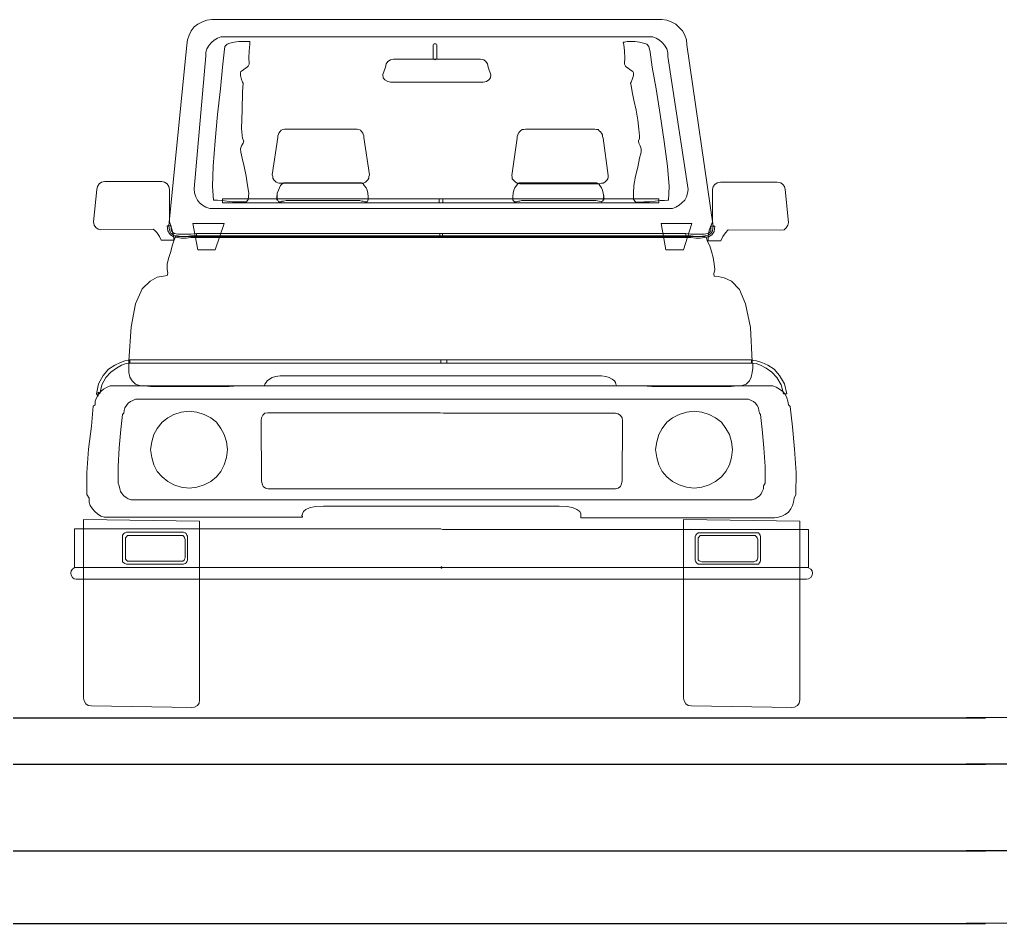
# Model space of a CAD drawing. Extents: x 941299 to 942979, y 2579300 to 2579597.
# Drawn here: x 942295.4 to 942312.34, y 2579496.9 to 2579512.5 of the extents above; entities that cross this region are included whole.
import ezdxf

# ---------------------------------------------------------------- set-up
doc = ezdxf.new("R2010")
doc.units = 0
doc.layers.get('0').update_dxf_attribs({"linetype": 'CONTINUOUS'})
doc.layers.add('车人', color=7, linetype='CONTINUOUS', lineweight=9)

# ---------------------------------------------------------------- blocks, each defined once
blk = doc.blocks.new('carbb')
at = {"layer": '车人', "color": 143}
for p, q in [((-0.7007, 2.0012), (-0.688, 2.0059)), ((-0.688, 2.0059), (-0.6735, 2.0077)), ((-0.6735, 2.0077), (-0.0306, 2.0077)), ((-0.0306, 2.0077), (-0.0194, 2.0077)), ((-0.0194, 2.0077), (-0.0194, 2.0077)), ((-0.0194, 2.0077), (0.6214, 2.0077)), ((0.6214, 2.0077), (0.6359, 2.0059)), ((0.6359, 2.0059), (0.6486, 2.0012)), ((-0.7329, 1.9755), (-0.725, 1.9867)), ((-0.725, 1.9867), (-0.7137, 1.9947)), ((-0.7137, 1.9947), (-0.7007, 2.0012)), ((0.6486, 2.0012), (0.6616, 1.9947)), ((0.6616, 1.9947), (0.6714, 1.9852)), ((0.6714, 1.9852), (0.6808, 1.9755)), ((-0.7459, 1.9353), (-0.7442, 1.9498)), ((-0.7442, 1.9498), (-0.7394, 1.9625)), ((-0.7394, 1.9625), (-0.7329, 1.9755)), ((-0.667, 1.9483), (-0.675, 1.9418)), ((-0.6576, 1.9545), (-0.667, 1.9483)), ((-0.6478, 1.9577), (-0.6576, 1.9545)), ((-0.6366, 1.9577), (-0.6478, 1.9577)), ((-0.0306, 1.9577), (-0.6366, 1.9577)), ((-0.0194, 1.9577), (-0.0306, 1.9577)), ((0.5845, 1.9577), (-0.0194, 1.9577)), ((0.5957, 1.9577), (0.5845, 1.9577)), ((0.6055, 1.9545), (0.5957, 1.9577)), ((0.6149, 1.9483), (0.6055, 1.9545)), ((0.6229, 1.9418), (0.6149, 1.9483)), ((0.6808, 1.9755), (0.6873, 1.9625)), ((0.6873, 1.9625), (0.6921, 1.9498)), ((0.6921, 1.9498), (0.6938, 1.9353)), ((-0.7974, 1.4148), (-0.7459, 1.9353)), ((-0.688, 1.924), (-0.6913, 1.9143)), ((-0.6815, 1.9338), (-0.688, 1.924)), ((-0.675, 1.9418), (-0.6815, 1.9338)), ((-0.6366, 1.9305), (-0.6381, 1.9143)), ((-0.6301, 1.9368), (-0.6366, 1.9305)), ((-0.6366, 1.9305), (-0.6366, 1.9305)), ((-0.6221, 1.94), (-0.6301, 1.9368)), ((-0.6094, 1.9433), (-0.6221, 1.94)), ((-0.5964, 1.945), (-0.6094, 1.9433)), ((-0.5851, 1.945), (-0.5964, 1.945)), ((-0.5739, 1.945), (-0.5851, 1.945)), ((-0.5659, 1.945), (-0.5739, 1.945)), ((-0.5642, 1.945), (-0.5659, 1.945)), ((-0.5659, 1.9175), (-0.5642, 1.9368)), ((-0.5642, 1.9368), (-0.5642, 1.945)), ((-0.0357, 1.9368), (-0.0371, 1.9353)), ((-0.0371, 1.9353), (-0.0371, 1.932)), ((-0.0371, 1.932), (-0.0371, 1.8983)), ((-0.0339, 1.9385), (-0.0357, 1.9368)), ((-0.0306, 1.9385), (-0.0339, 1.9385)), ((-0.0306, 1.9385), (-0.0306, 1.9385)), ((-0.0291, 1.9385), (-0.0306, 1.9385)), ((-0.0274, 1.9368), (-0.0291, 1.9385)), ((-0.0259, 1.9353), (-0.0274, 1.9368)), ((-0.0259, 1.932), (-0.0259, 1.9353)), ((-0.0259, 1.8983), (-0.0259, 1.932)), ((0.5106, 1.9433), (0.5138, 1.9433)), ((0.5121, 1.9353), (0.5106, 1.9433)), ((0.5138, 1.9175), (0.5121, 1.9353)), ((0.5138, 1.9433), (0.5218, 1.945)), ((0.5218, 1.945), (0.5316, 1.945)), ((0.5316, 1.945), (0.5443, 1.945)), ((0.5443, 1.945), (0.5573, 1.9433)), ((0.5573, 1.9433), (0.5685, 1.94)), ((0.5685, 1.94), (0.578, 1.9368)), ((0.578, 1.9368), (0.5845, 1.9305)), ((0.5845, 1.9305), (0.5845, 1.9305)), ((0.5845, 1.9305), (0.5877, 1.9143)), ((0.6294, 1.9338), (0.6229, 1.9418)), ((0.6359, 1.924), (0.6294, 1.9338)), ((0.6392, 1.9128), (0.6359, 1.924)), ((0.6938, 1.9353), (0.7692, 1.413)), ((-0.6913, 1.9031), (-0.725, 1.5206)), ((-0.6913, 1.9143), (-0.6913, 1.9031)), ((-0.6381, 1.9143), (-0.6431, 1.8711)), ((-0.5674, 1.8968), (-0.5659, 1.9175)), ((-0.5659, 1.8824), (-0.5674, 1.8968)), ((-0.1592, 1.8918), (-0.1672, 1.8871)), ((-0.1512, 1.8936), (-0.1592, 1.8918)), ((-0.0291, 1.8936), (-0.1512, 1.8936)), ((-0.0371, 1.8983), (-0.0371, 1.8951)), ((-0.0371, 1.8951), (-0.0357, 1.8936)), ((-0.0357, 1.8936), (-0.0339, 1.8936)), ((-0.0339, 1.8936), (-0.0306, 1.8918)), ((-0.0306, 1.8918), (-0.0291, 1.8936)), ((-0.0306, 1.8918), (-0.0306, 1.8918)), ((-0.0306, 1.8918), (-0.0306, 1.8918)), ((-0.0194, 1.8936), (-0.0291, 1.8936)), ((-0.0291, 1.8936), (-0.0274, 1.8936)), ((-0.0274, 1.8936), (-0.0259, 1.8951)), ((-0.0259, 1.8951), (-0.0259, 1.8983)), ((0.0991, 1.8936), (-0.0194, 1.8936)), ((0.1089, 1.8918), (0.0991, 1.8936)), ((0.1151, 1.8871), (0.1089, 1.8918)), ((0.5153, 1.8968), (0.5138, 1.9175)), ((0.5138, 1.8824), (0.5153, 1.8968)), ((0.5877, 1.9143), (0.5942, 1.8711)), ((0.6392, 1.9016), (0.6392, 1.9128)), ((0.6971, 1.5191), (0.6392, 1.9016)), ((-0.6431, 1.8711), (-0.6493, 1.8085)), ((-0.5851, 1.8614), (-0.5819, 1.8646)), ((-0.5819, 1.8646), (-0.5772, 1.8679)), ((-0.5772, 1.8679), (-0.5721, 1.8711)), ((-0.5721, 1.8711), (-0.5692, 1.8741)), ((-0.5692, 1.8741), (-0.5659, 1.8791)), ((-0.5659, 1.8791), (-0.5659, 1.8824)), ((-0.1737, 1.8711), (-0.1817, 1.8501)), ((-0.1722, 1.8806), (-0.1737, 1.8711)), ((-0.1672, 1.8871), (-0.1722, 1.8806)), ((0.1201, 1.8806), (0.1151, 1.8871)), ((0.1216, 1.8711), (0.1201, 1.8806)), ((0.1296, 1.8484), (0.1216, 1.8711)), ((0.5138, 1.8791), (0.5138, 1.8824)), ((0.5171, 1.8741), (0.5138, 1.8791)), ((0.5203, 1.8711), (0.5171, 1.8741)), ((0.5251, 1.8679), (0.5203, 1.8711)), ((0.5298, 1.8646), (0.5251, 1.8679)), ((0.5331, 1.8614), (0.5298, 1.8646)), ((0.5942, 1.8711), (0.6055, 1.8085)), ((-0.5916, 1.8549), (-0.5899, 1.8581)), ((-0.5916, 1.8469), (-0.5916, 1.8549)), ((-0.5884, 1.8357), (-0.5916, 1.8469)), ((-0.5899, 1.8581), (-0.5851, 1.8614)), ((-0.5851, 1.8277), (-0.5884, 1.8357)), ((-0.1817, 1.8501), (-0.1802, 1.8404)), ((-0.1802, 1.8404), (-0.1755, 1.8342)), ((0.1234, 1.8342), (0.1281, 1.8404)), ((0.1281, 1.8404), (0.1296, 1.8484)), ((0.5378, 1.8581), (0.5331, 1.8614)), ((0.5331, 1.8277), (0.5363, 1.8357)), ((0.5363, 1.8357), (0.5396, 1.8469)), ((0.5396, 1.8549), (0.5378, 1.8581)), ((0.5396, 1.8469), (0.5396, 1.8549)), ((-0.6493, 1.8085), (-0.6576, 1.7343)), ((-0.5837, 1.8244), (-0.5851, 1.8277)), ((-0.5851, 1.8002), (-0.5837, 1.8244)), ((-0.1755, 1.8342), (-0.1672, 1.8292)), ((-0.1672, 1.8292), (-0.1592, 1.8277)), ((-0.1592, 1.8277), (-0.0306, 1.8277)), ((-0.0306, 1.8277), (-0.0194, 1.8277)), ((-0.0194, 1.8277), (-0.0194, 1.8277)), ((-0.0194, 1.8277), (0.1071, 1.8277)), ((0.1071, 1.8277), (0.1169, 1.8292)), ((0.1169, 1.8292), (0.1234, 1.8342)), ((0.5316, 1.8244), (0.5331, 1.8277)), ((0.5331, 1.8179), (0.5316, 1.8244)), ((0.5363, 1.8002), (0.5331, 1.8179)), ((0.6055, 1.8085), (0.6167, 1.7343)), ((-0.5866, 1.7473), (-0.5851, 1.8002)), ((0.541, 1.7762), (0.5363, 1.8002)), ((0.5475, 1.7473), (0.541, 1.7762)), ((-0.6576, 1.7343), (-0.6638, 1.6589)), ((-0.5884, 1.6944), (-0.5866, 1.7473)), ((0.5523, 1.7183), (0.5475, 1.7473)), ((0.6167, 1.7343), (0.6279, 1.6571)), ((-0.5851, 1.6654), (-0.5884, 1.6944)), ((0.5555, 1.6926), (0.5523, 1.7183)), ((-0.4838, 1.6687), (-0.5, 1.5608)), ((-0.4823, 1.6781), (-0.4838, 1.6734)), ((-0.4838, 1.6734), (-0.4838, 1.6687)), ((-0.4808, 1.6814), (-0.4823, 1.6781)), ((-0.4775, 1.6861), (-0.4808, 1.6814)), ((-0.4743, 1.6893), (-0.4775, 1.6861)), ((-0.4696, 1.6911), (-0.4743, 1.6893)), ((-0.4645, 1.6926), (-0.4696, 1.6911)), ((-0.4598, 1.6926), (-0.4645, 1.6926)), ((-0.2606, 1.6926), (-0.4598, 1.6926)), ((-0.2556, 1.6926), (-0.2606, 1.6926)), ((-0.2508, 1.6911), (-0.2556, 1.6926)), ((-0.2461, 1.6893), (-0.2508, 1.6911)), ((-0.2429, 1.6861), (-0.2461, 1.6893)), ((-0.2396, 1.6814), (-0.2429, 1.6861)), ((-0.2381, 1.6781), (-0.2396, 1.6814)), ((-0.2364, 1.6734), (-0.2381, 1.6781)), ((-0.2364, 1.6687), (-0.2364, 1.6734)), ((-0.2204, 1.5608), (-0.2364, 1.6687)), ((0.1893, 1.5593), (0.2052, 1.6669)), ((0.2052, 1.6716), (0.2067, 1.6766)), ((0.2052, 1.6669), (0.2052, 1.6716)), ((0.2067, 1.6766), (0.2085, 1.6814)), ((0.2085, 1.6814), (0.2118, 1.6846)), ((0.2118, 1.6846), (0.215, 1.6879)), ((0.215, 1.6879), (0.2197, 1.6911)), ((0.2197, 1.6911), (0.2245, 1.6911)), ((0.2245, 1.6911), (0.2292, 1.6926)), ((0.2292, 1.6926), (0.4287, 1.6926)), ((0.4287, 1.6926), (0.4334, 1.6911)), ((0.4334, 1.6911), (0.4382, 1.6911)), ((0.4382, 1.6911), (0.4414, 1.6879)), ((0.4414, 1.6879), (0.4447, 1.6846)), ((0.4447, 1.6846), (0.4479, 1.6814)), ((0.4479, 1.6814), (0.4512, 1.6766)), ((0.4512, 1.6766), (0.4512, 1.6716)), ((0.4512, 1.6716), (0.4527, 1.6669)), ((0.4527, 1.6669), (0.4671, 1.5593)), ((0.5573, 1.6734), (0.5555, 1.6926)), ((0.5573, 1.6654), (0.5573, 1.6734)), ((-0.6638, 1.6589), (-0.6703, 1.5865)), ((-0.5916, 1.6364), (-0.5884, 1.6444)), ((-0.5884, 1.6444), (-0.5837, 1.6524)), ((-0.5819, 1.6589), (-0.5851, 1.6654)), ((-0.5837, 1.6524), (-0.5819, 1.6589)), ((0.554, 1.6589), (0.5573, 1.6654)), ((0.5555, 1.6524), (0.554, 1.6589)), ((0.5588, 1.6444), (0.5555, 1.6524)), ((0.562, 1.6364), (0.5588, 1.6444)), ((0.6279, 1.6571), (0.6374, 1.5865)), ((-0.5899, 1.6267), (-0.5916, 1.6364)), ((-0.5866, 1.6089), (-0.5899, 1.6267)), ((0.5573, 1.6089), (0.562, 1.6267)), ((0.562, 1.6267), (0.562, 1.6364)), ((-0.6703, 1.5865), (-0.672, 1.5271)), ((-0.5804, 1.585), (-0.5866, 1.6089)), ((-0.5754, 1.5575), (-0.5804, 1.585)), ((0.5458, 1.5575), (0.5523, 1.5832)), ((0.5523, 1.5832), (0.5573, 1.6089)), ((0.6374, 1.5865), (0.6424, 1.5271)), ((-0.5707, 1.5303), (-0.5754, 1.5575)), ((-0.5, 1.5608), (-0.4982, 1.556)), ((-0.4982, 1.556), (-0.4982, 1.5513)), ((-0.2219, 1.556), (-0.2204, 1.5608)), ((-0.2219, 1.5513), (-0.2219, 1.556)), ((0.1908, 1.5546), (0.1893, 1.5593)), ((0.1908, 1.5495), (0.1908, 1.5546)), ((0.4671, 1.5546), (0.4657, 1.5495)), ((0.4671, 1.5593), (0.4671, 1.5546)), ((0.541, 1.5303), (0.5458, 1.5575)), ((-1.0031, 1.5271), (-1.0046, 1.5191)), ((-0.9981, 1.5351), (-1.0031, 1.5271)), ((-0.9916, 1.5401), (-0.9981, 1.5351)), ((-0.9821, 1.5416), (-0.9916, 1.5401)), ((-0.8181, 1.5416), (-0.9821, 1.5416)), ((-0.8101, 1.5401), (-0.8181, 1.5416)), ((-0.8021, 1.5351), (-0.8101, 1.5401)), ((-0.7974, 1.5271), (-0.8021, 1.5351)), ((-0.7956, 1.5191), (-0.7974, 1.5271)), ((-0.672, 1.5271), (-0.6688, 1.4886)), ((-0.5674, 1.5079), (-0.5707, 1.5303)), ((-0.4982, 1.5513), (-0.4953, 1.5463)), ((-0.4953, 1.5463), (-0.492, 1.543)), ((-0.492, 1.543), (-0.4888, 1.5401)), ((-0.4888, 1.5401), (-0.4838, 1.5383)), ((-0.4838, 1.5383), (-0.4808, 1.5368)), ((-0.4808, 1.5368), (-0.4758, 1.5368)), ((-0.479, 1.5238), (-0.4758, 1.5303)), ((-0.4758, 1.5368), (-0.2443, 1.5368)), ((-0.4758, 1.5303), (-0.471, 1.5351)), ((-0.471, 1.5351), (-0.4663, 1.5383)), ((-0.4663, 1.5383), (-0.4613, 1.5383)), ((-0.4613, 1.5383), (-0.2476, 1.5383)), ((-0.2476, 1.5383), (-0.2429, 1.5383)), ((-0.2443, 1.5368), (-0.2443, 1.5368)), ((-0.2443, 1.5368), (-0.2396, 1.5368)), ((-0.2429, 1.5383), (-0.2381, 1.5351)), ((-0.2396, 1.5368), (-0.2349, 1.5383)), ((-0.2381, 1.5351), (-0.2349, 1.5303)), ((-0.2349, 1.5383), (-0.2316, 1.5401)), ((-0.2349, 1.5303), (-0.2298, 1.5238)), ((-0.2316, 1.5401), (-0.2284, 1.543)), ((-0.2284, 1.543), (-0.2251, 1.5463)), ((-0.2251, 1.5463), (-0.2219, 1.5513)), ((0.194, 1.5463), (0.1908, 1.5495)), ((0.1973, 1.543), (0.194, 1.5463)), ((0.2005, 1.5401), (0.1973, 1.543)), ((0.1987, 1.5238), (0.2035, 1.5303)), ((0.2052, 1.5368), (0.2005, 1.5401)), ((0.2035, 1.5303), (0.2067, 1.5351)), ((0.2085, 1.5368), (0.2052, 1.5368)), ((0.2067, 1.5351), (0.2118, 1.5383)), ((0.2132, 1.5351), (0.2085, 1.5368)), ((0.2118, 1.5383), (0.2165, 1.5383)), ((0.2132, 1.5351), (0.2132, 1.5351)), ((0.4432, 1.5351), (0.2132, 1.5351)), ((0.2165, 1.5383), (0.4302, 1.5383)), ((0.4302, 1.5383), (0.4349, 1.5383)), ((0.4349, 1.5383), (0.4399, 1.5351)), ((0.4399, 1.5351), (0.4432, 1.5303)), ((0.4479, 1.5368), (0.4432, 1.5351)), ((0.4432, 1.5303), (0.4479, 1.5238)), ((0.4527, 1.5368), (0.4479, 1.5368)), ((0.4574, 1.5401), (0.4527, 1.5368)), ((0.4606, 1.543), (0.4574, 1.5401)), ((0.4639, 1.5463), (0.4606, 1.543)), ((0.4657, 1.5495), (0.4639, 1.5463)), ((0.5396, 1.5079), (0.541, 1.5303)), ((0.6424, 1.5271), (0.6406, 1.4886)), ((0.7677, 1.5191), (0.7692, 1.5271)), ((0.7692, 1.5271), (0.7742, 1.5336)), ((0.7742, 1.5336), (0.7805, 1.5383)), ((0.7805, 1.5383), (0.7902, 1.5401)), ((0.7902, 1.5401), (0.954, 1.5401)), ((0.954, 1.5401), (0.9637, 1.5383)), ((0.9637, 1.5383), (0.9702, 1.5336)), ((0.9702, 1.5336), (0.9749, 1.5271)), ((0.9749, 1.5271), (0.9767, 1.5191)), ((-1.0046, 1.5191), (-1.0143, 1.426)), ((-0.7956, 1.426), (-0.7956, 1.5191)), ((-0.725, 1.5206), (-0.7235, 1.5093)), ((-0.7235, 1.5093), (-0.7202, 1.4981)), ((-0.7202, 1.4981), (-0.7152, 1.4886)), ((-0.5692, 1.4901), (-0.5674, 1.5079)), ((-0.487, 1.5014), (-0.487, 1.4886)), ((-0.4855, 1.4916), (-0.487, 1.5014)), ((-0.487, 1.4886), (-0.4855, 1.4981)), ((-0.4855, 1.5079), (-0.4823, 1.5173)), ((-0.4855, 1.4981), (-0.4855, 1.5079)), ((-0.4823, 1.5173), (-0.479, 1.5238)), ((-0.2298, 1.5238), (-0.2269, 1.5173)), ((-0.2269, 1.5173), (-0.2251, 1.5079)), ((-0.2251, 1.5079), (-0.2236, 1.4981)), ((-0.2236, 1.5014), (-0.2236, 1.4916)), ((-0.2236, 1.4886), (-0.2236, 1.5014)), ((-0.2236, 1.4981), (-0.2236, 1.4886)), ((0.1922, 1.4981), (0.194, 1.5079)), ((0.1922, 1.5014), (0.1922, 1.4886)), ((0.1922, 1.4916), (0.1922, 1.5014)), ((0.1922, 1.4886), (0.1922, 1.4981)), ((0.194, 1.5079), (0.1955, 1.5173)), ((0.1955, 1.5173), (0.1987, 1.5238)), ((0.4479, 1.5238), (0.4512, 1.5173)), ((0.4512, 1.5173), (0.4527, 1.5079)), ((0.4527, 1.5079), (0.4544, 1.4981)), ((0.4544, 1.5014), (0.4527, 1.4869)), ((0.4544, 1.4886), (0.4544, 1.5014)), ((0.4544, 1.4981), (0.4544, 1.4886)), ((0.5396, 1.4901), (0.5396, 1.5079)), ((0.6873, 1.4886), (0.6921, 1.4981)), ((0.6921, 1.4981), (0.6953, 1.5079)), ((0.6953, 1.5079), (0.6971, 1.5191)), ((0.7677, 1.426), (0.7677, 1.5191)), ((0.9767, 1.5191), (0.9862, 1.4242)), ((-0.7152, 1.4886), (-0.709, 1.4804)), ((-0.709, 1.4804), (-0.7007, 1.4742)), ((-0.7007, 1.4742), (-0.6913, 1.4677)), ((-0.6688, 1.4886), (-0.6655, 1.4886)), ((-0.6655, 1.4886), (-0.6576, 1.4886)), ((-0.6576, 1.4886), (-0.6446, 1.4869)), ((-0.6446, 1.4869), (-0.6301, 1.4854)), ((-0.0194, 1.4916), (-0.6431, 1.4916)), ((-0.6431, 1.4916), (-0.6431, 1.4804)), ((-0.6431, 1.4804), (-0.0194, 1.4804)), ((-0.6301, 1.4854), (-0.6141, 1.4836)), ((-0.6141, 1.4836), (-0.5979, 1.4836)), ((-0.5979, 1.4836), (-0.5851, 1.4836)), ((-0.5851, 1.4836), (-0.5739, 1.4836)), ((-0.5739, 1.4836), (-0.5692, 1.4901)), ((-0.4838, 1.4869), (-0.4855, 1.4916)), ((-0.4823, 1.4836), (-0.4838, 1.4869)), ((-0.479, 1.4836), (-0.4823, 1.4836)), ((-0.4743, 1.4836), (-0.479, 1.4836)), ((-0.471, 1.4854), (-0.4743, 1.4836)), ((-0.4663, 1.4854), (-0.471, 1.4854)), ((-0.4598, 1.4869), (-0.4663, 1.4854)), ((-0.4598, 1.4869), (-0.4598, 1.4869)), ((-0.2476, 1.4869), (-0.4598, 1.4869)), ((-0.2429, 1.4854), (-0.2476, 1.4869)), ((-0.2381, 1.4854), (-0.2429, 1.4854)), ((-0.2331, 1.4836), (-0.2381, 1.4854)), ((-0.2298, 1.4836), (-0.2331, 1.4836)), ((-0.2269, 1.4836), (-0.2298, 1.4836)), ((-0.2251, 1.4869), (-0.2269, 1.4836)), ((-0.2236, 1.4916), (-0.2251, 1.4869)), ((-0.0194, 1.4916), (-0.0194, 1.4804)), ((-0.0085, 1.4916), (-0.0194, 1.4916)), ((-0.0194, 1.4916), (-0.0194, 1.4916)), ((-0.0194, 1.4804), (-0.0194, 1.4916)), ((-0.0194, 1.4916), (-0.0194, 1.4916)), ((-0.0194, 1.4804), (-0.0085, 1.4804)), ((-0.0194, 1.4804), (-0.0194, 1.4804)), ((-0.0085, 1.4916), (-0.0085, 1.4804)), ((0.6134, 1.4916), (-0.0085, 1.4916)), ((-0.0085, 1.4916), (-0.0085, 1.4916)), ((-0.0085, 1.4804), (-0.0085, 1.4916)), ((-0.0085, 1.4916), (-0.0085, 1.4916)), ((-0.0085, 1.4804), (0.6134, 1.4804)), ((-0.0085, 1.4804), (-0.0085, 1.4804)), ((0.194, 1.4869), (0.1922, 1.4916)), ((0.1973, 1.4836), (0.194, 1.4869)), ((0.2005, 1.4836), (0.1973, 1.4836)), ((0.2035, 1.4836), (0.2005, 1.4836)), ((0.2085, 1.4854), (0.2035, 1.4836)), ((0.2132, 1.4854), (0.2085, 1.4854)), ((0.218, 1.4869), (0.2132, 1.4854)), ((0.218, 1.4869), (0.218, 1.4869)), ((0.4317, 1.4869), (0.218, 1.4869)), ((0.4414, 1.4854), (0.4317, 1.4869)), ((0.4479, 1.4836), (0.4414, 1.4854)), ((0.4527, 1.4869), (0.4479, 1.4836)), ((0.5458, 1.4836), (0.5396, 1.4901)), ((0.5555, 1.4821), (0.5458, 1.4836)), ((0.57, 1.4836), (0.5555, 1.4821)), ((0.586, 1.4836), (0.57, 1.4836)), ((0.6022, 1.4854), (0.586, 1.4836)), ((0.6167, 1.4869), (0.6022, 1.4854)), ((0.6134, 1.4916), (0.6134, 1.4916)), ((0.6134, 1.4804), (0.6134, 1.4916)), ((0.6134, 1.4916), (0.6134, 1.4916)), ((0.6134, 1.4804), (0.6134, 1.4804)), ((0.6294, 1.4869), (0.6167, 1.4869)), ((0.6374, 1.4886), (0.6294, 1.4869)), ((0.6406, 1.4886), (0.6374, 1.4886)), ((0.6616, 1.4677), (0.6714, 1.4742)), ((0.6714, 1.4742), (0.6794, 1.4804)), ((0.6794, 1.4804), (0.6873, 1.4886)), ((-0.6913, 1.4677), (-0.68, 1.4644)), ((-0.68, 1.4644), (-0.6688, 1.4644)), ((-0.6688, 1.4644), (-0.0179, 1.4644)), ((-0.0179, 1.4644), (-0.0102, 1.4644)), ((-0.0102, 1.4644), (-0.0102, 1.4644)), ((-0.0102, 1.4644), (0.6406, 1.4644)), ((0.6406, 1.4644), (0.6519, 1.4644)), ((0.6519, 1.4644), (0.6616, 1.4677)), ((-1.0143, 1.426), (-1.0126, 1.4162)), ((-1.0126, 1.4162), (-1.0078, 1.4097)), ((-0.8021, 1.4148), (-0.8021, 1.4148)), ((-0.7923, 1.4148), (-0.8021, 1.4148)), ((-0.8021, 1.4148), (-0.8006, 1.4003)), ((-0.8021, 1.4148), (-0.8021, 1.4148)), ((-0.7956, 1.4017), (-0.7974, 1.4148)), ((-0.7956, 1.426), (-0.7956, 1.426)), ((-0.7876, 1.4017), (-0.7956, 1.426)), ((-0.7909, 1.4148), (-0.7923, 1.4148)), ((-0.7909, 1.4017), (-0.7909, 1.4148)), ((-0.7282, 1.421), (-0.7282, 1.421)), ((-0.7137, 1.3456), (-0.7282, 1.421)), ((-0.7282, 1.421), (-0.6381, 1.421)), ((-0.6381, 1.421), (-0.6638, 1.3456)), ((0.62, 1.421), (0.62, 1.421)), ((0.6327, 1.3456), (0.62, 1.421)), ((0.62, 1.421), (0.7083, 1.421)), ((0.7083, 1.421), (0.6841, 1.3456)), ((0.758, 1.4017), (0.7677, 1.426)), ((0.7627, 1.413), (0.7627, 1.4017)), ((0.7742, 1.413), (0.7627, 1.413)), ((0.7677, 1.426), (0.7677, 1.426)), ((0.7692, 1.413), (0.7677, 1.4003)), ((0.7725, 1.3985), (0.7742, 1.413)), ((0.9847, 1.4162), (0.9797, 1.4082)), ((0.9862, 1.4242), (0.9847, 1.4162)), ((-1.0078, 1.4097), (-1.0013, 1.405)), ((-1.0013, 1.405), (-0.9933, 1.4032)), ((-0.9933, 1.4032), (-0.8423, 1.405)), ((-0.8423, 1.405), (-0.839, 1.4017)), ((-0.839, 1.4017), (-0.8325, 1.3952)), ((-0.8325, 1.3952), (-0.8246, 1.384)), ((-0.8246, 1.384), (-0.8198, 1.3728)), ((-0.8006, 1.4003), (-0.7941, 1.389)), ((-0.7909, 1.392), (-0.7956, 1.4017)), ((-0.7941, 1.389), (-0.7844, 1.3825)), ((-0.7861, 1.3952), (-0.7909, 1.4017)), ((-0.7829, 1.3873), (-0.7909, 1.392)), ((-0.7844, 1.3858), (-0.7876, 1.4017)), ((-0.7811, 1.392), (-0.7861, 1.3952)), ((-0.7829, 1.376), (-0.7844, 1.3858)), ((-0.7731, 1.3858), (-0.7829, 1.3873)), ((-0.7717, 1.3905), (-0.7811, 1.392)), ((-0.7796, 1.3808), (-0.7779, 1.384)), ((-0.7779, 1.384), (0.7485, 1.3825)), ((-0.7619, 1.384), (-0.7731, 1.3858)), ((-0.7619, 1.3905), (-0.7717, 1.3905)), ((-0.7474, 1.3905), (-0.7619, 1.3905)), ((-0.7474, 1.384), (-0.7619, 1.384)), ((-0.7347, 1.3905), (-0.7474, 1.3905)), ((-0.7347, 1.3858), (-0.7474, 1.384)), ((-0.7184, 1.392), (-0.7347, 1.3905)), ((-0.7184, 1.3858), (-0.7347, 1.3858)), ((-0.0179, 1.392), (-0.7184, 1.392)), ((-0.7184, 1.3808), (-0.7184, 1.392)), ((-0.7184, 1.392), (-0.7184, 1.3808)), ((-0.7184, 1.392), (-0.7184, 1.392)), ((-0.0179, 1.3858), (-0.7184, 1.3858)), ((-0.0179, 1.392), (-0.0179, 1.3808)), ((-0.0179, 1.392), (-0.0179, 1.392)), ((-0.0102, 1.392), (-0.0179, 1.392)), ((-0.0179, 1.3808), (-0.0179, 1.392)), ((-0.0102, 1.3858), (-0.0179, 1.3858)), ((-0.0102, 1.392), (-0.0102, 1.3808)), ((-0.0102, 1.392), (-0.0102, 1.392)), ((0.6906, 1.392), (-0.0102, 1.392)), ((-0.0102, 1.3808), (-0.0102, 1.392)), ((0.6906, 1.3858), (-0.0102, 1.3858)), ((0.6906, 1.392), (0.6906, 1.3808)), ((0.6906, 1.392), (0.6906, 1.392)), ((0.7051, 1.3905), (0.6906, 1.392)), ((0.6906, 1.3808), (0.6906, 1.392)), ((0.7051, 1.3858), (0.6906, 1.3858)), ((0.7196, 1.3905), (0.7051, 1.3905)), ((0.7196, 1.384), (0.7051, 1.3858)), ((0.7323, 1.3905), (0.7196, 1.3905)), ((0.7323, 1.384), (0.7196, 1.384)), ((0.7435, 1.3905), (0.7323, 1.3905)), ((0.7453, 1.3858), (0.7323, 1.384)), ((0.7533, 1.392), (0.7435, 1.3905)), ((0.7547, 1.3873), (0.7453, 1.3858)), ((0.7598, 1.3952), (0.7533, 1.392)), ((0.7547, 1.384), (0.758, 1.4017)), ((0.7627, 1.392), (0.7547, 1.3873)), ((0.7547, 1.3746), (0.7547, 1.384)), ((0.7565, 1.3825), (0.766, 1.389)), ((0.7627, 1.4017), (0.7598, 1.3952)), ((0.7677, 1.4003), (0.7627, 1.392)), ((0.766, 1.389), (0.7725, 1.3985)), ((0.7967, 1.384), (0.7917, 1.3713)), ((0.8047, 1.3938), (0.7967, 1.384)), ((0.8112, 1.4017), (0.8047, 1.3938)), ((0.8127, 1.4032), (0.8112, 1.4017)), ((0.9637, 1.4017), (0.8127, 1.4032)), ((0.9735, 1.4032), (0.9637, 1.4017)), ((0.9797, 1.4082), (0.9735, 1.4032)), ((-0.8198, 1.3728), (-0.7829, 1.3728)), ((-0.7923, 1.3406), (-0.7876, 1.3568)), ((-0.7876, 1.3568), (-0.7829, 1.3713)), ((-0.7844, 1.3825), (-0.7731, 1.3808)), ((-0.7829, 1.3713), (-0.7796, 1.3808)), ((-0.7829, 1.3728), (-0.7829, 1.376)), ((-0.7731, 1.3808), (-0.7619, 1.3793)), ((-0.7619, 1.3793), (-0.7474, 1.3793)), ((-0.7474, 1.3793), (-0.7347, 1.3808)), ((-0.7347, 1.3808), (-0.7184, 1.3808)), ((-0.7184, 1.3808), (-0.0179, 1.3808)), ((-0.7184, 1.3808), (-0.7184, 1.3808)), ((-0.7184, 1.3808), (-0.7184, 1.3808)), ((-0.0179, 1.3808), (-0.0179, 1.3808)), ((-0.0179, 1.3808), (-0.0102, 1.3808)), ((-0.0179, 1.3808), (-0.0179, 1.3808)), ((-0.0102, 1.3808), (-0.0102, 1.3808)), ((-0.0102, 1.3808), (0.6906, 1.3808)), ((-0.0102, 1.3808), (-0.0102, 1.3808)), ((0.6906, 1.3808), (0.6906, 1.3808)), ((0.6906, 1.3808), (0.7051, 1.3808)), ((0.6906, 1.3808), (0.6906, 1.3808)), ((0.7051, 1.3808), (0.7196, 1.3793)), ((0.7196, 1.3793), (0.7323, 1.3793)), ((0.7323, 1.3793), (0.7453, 1.3808)), ((0.7453, 1.3808), (0.7565, 1.3825)), ((0.7485, 1.3825), (0.75, 1.3793)), ((0.7485, 1.3825), (0.7485, 1.3825)), ((0.75, 1.3793), (0.7533, 1.3695)), ((0.7533, 1.3695), (0.7598, 1.3568)), ((0.7547, 1.3713), (0.7547, 1.3746)), ((0.7917, 1.3713), (0.7547, 1.3713)), ((0.7598, 1.3568), (0.7645, 1.3406)), ((-0.7974, 1.3231), (-0.7923, 1.3406)), ((-0.6638, 1.3456), (-0.7137, 1.3456)), ((0.6841, 1.3456), (0.6327, 1.3456)), ((0.7645, 1.3406), (0.7692, 1.3231)), ((-0.8021, 1.3054), (-0.7974, 1.3231)), ((-0.8021, 1.2891), (-0.8021, 1.3054)), ((0.7692, 1.3231), (0.7725, 1.3054)), ((0.7725, 1.3054), (0.7742, 1.2891)), ((-0.8133, 1.2699), (-0.8021, 1.2717)), ((-0.8006, 1.2779), (-0.8021, 1.2891)), ((-0.8021, 1.2717), (-0.8006, 1.2779)), ((0.7742, 1.2891), (0.771, 1.2764)), ((0.771, 1.2764), (0.7725, 1.2699)), ((-0.8745, 1.233), (-0.8518, 1.2554)), ((-0.8518, 1.2554), (-0.8311, 1.2667)), ((-0.8311, 1.2667), (-0.8133, 1.2699)), ((0.7725, 1.2699), (0.7837, 1.2684)), ((0.7837, 1.2684), (0.8014, 1.2652)), ((0.8014, 1.2652), (0.8224, 1.2554)), ((0.8224, 1.2554), (0.8449, 1.2315)), ((-0.8937, 1.1895), (-0.8745, 1.233)), ((0.8449, 1.2315), (0.8626, 1.1895)), ((-0.9064, 1.1236), (-0.8937, 1.1895)), ((0.8626, 1.1895), (0.8768, 1.1221)), ((-0.9129, 1.0258), (-0.9064, 1.1236)), ((0.8768, 1.1221), (0.8818, 1.024)), ((-0.9372, 1.021), (-0.9531, 1.0131)), ((-0.9242, 1.0258), (-0.9372, 1.021)), ((-0.9339, 1.0131), (-0.9209, 1.0181)), ((-0.9129, 1.0272), (-0.9242, 1.0258)), ((-0.9209, 1.0181), (-0.9115, 1.0196)), ((-0.9097, 1.029), (-0.9129, 1.0272)), ((-0.9129, 1.0225), (-0.9129, 1.0258)), ((-0.9129, 1.0163), (-0.9129, 1.0225)), ((-0.9115, 1.0196), (-0.9097, 1.0196)), ((-0.0147, 1.029), (-0.9097, 1.029)), ((-0.9097, 1.0196), (-0.9097, 1.029)), ((-0.9097, 1.029), (-0.9097, 1.0196)), ((-0.9097, 1.029), (-0.9097, 1.029)), ((-0.9097, 1.0196), (-0.0147, 1.0196)), ((-0.9097, 1.0196), (-0.9097, 1.0196)), ((-0.9097, 1.0196), (-0.9097, 1.0196)), ((-0.0147, 1.029), (-0.0147, 1.0196)), ((-0.0147, 1.029), (-0.0147, 1.029)), ((0.0028, 1.029), (-0.0147, 1.029)), ((-0.0147, 1.0196), (-0.0147, 1.029)), ((-0.0147, 1.0196), (-0.0147, 1.0196)), ((-0.0147, 1.0196), (0.0028, 1.0196)), ((-0.0147, 1.0196), (-0.0147, 1.0196)), ((0.0028, 1.029), (0.0028, 1.0196)), ((0.0028, 1.029), (0.0028, 1.029)), ((0.8801, 1.029), (0.0028, 1.029)), ((0.0028, 1.0196), (0.0028, 1.029)), ((0.0028, 1.0196), (0.0028, 1.0196)), ((0.0028, 1.0196), (0.8801, 1.0196)), ((0.0028, 1.0196), (0.0028, 1.0196)), ((0.8801, 1.029), (0.8801, 1.0196)), ((0.8801, 1.029), (0.8801, 1.029)), ((0.8851, 1.0272), (0.8801, 1.029)), ((0.8801, 1.0196), (0.8801, 1.029)), ((0.8801, 1.0196), (0.8801, 1.0196)), ((0.8801, 1.0196), (0.8833, 1.0196)), ((0.8801, 1.0196), (0.8801, 1.0196)), ((0.8818, 1.024), (0.8818, 1.021)), ((0.8818, 1.021), (0.8833, 1.0163)), ((0.8833, 1.0196), (0.8931, 1.0181)), ((0.8945, 1.0258), (0.8851, 1.0272)), ((0.8931, 1.0181), (0.9058, 1.0131)), ((0.909, 1.021), (0.8945, 1.0258)), ((0.9268, 1.0131), (0.909, 1.021)), ((-0.9709, 1.0018), (-0.9868, 0.9841)), ((-0.9789, 0.9779), (-0.9644, 0.9938)), ((-0.9531, 1.0131), (-0.9709, 1.0018)), ((-0.9644, 0.9938), (-0.9484, 1.0051)), ((-0.9484, 1.0051), (-0.9339, 1.0131)), ((-0.9129, 1.0051), (-0.9129, 1.0163)), ((-0.9129, 0.9924), (-0.9129, 1.0051)), ((-0.9097, 0.9794), (-0.9129, 0.9924)), ((0.8818, 0.9924), (0.8786, 0.9794)), ((0.8833, 1.0051), (0.8818, 0.9924)), ((0.8833, 1.0163), (0.8833, 1.0051)), ((0.9058, 1.0131), (0.922, 1.0051)), ((0.922, 1.0051), (0.938, 0.9938)), ((0.9445, 1.0018), (0.9268, 1.0131)), ((0.938, 0.9938), (0.9525, 0.9779)), ((0.9605, 0.9841), (0.9445, 1.0018)), ((-0.9998, 0.9601), (-1.0061, 0.9312)), ((-0.9868, 0.9841), (-0.9998, 0.9601)), ((-0.9901, 0.9569), (-0.9789, 0.9779)), ((-0.9032, 0.9681), (-0.9097, 0.9794)), ((-0.8937, 0.9584), (-0.9032, 0.9681)), ((-0.5177, 0.9634), (-0.521, 0.9584)), ((-0.5145, 0.9681), (-0.5177, 0.9634)), ((-0.508, 0.9729), (-0.5145, 0.9681)), ((-0.5, 0.9779), (-0.508, 0.9729)), ((-0.4903, 0.9811), (-0.5, 0.9779)), ((-0.4775, 0.9826), (-0.4903, 0.9811)), ((-0.4696, 0.9826), (-0.4775, 0.9826)), ((-0.4598, 0.9826), (-0.4696, 0.9826)), ((-0.4501, 0.9826), (-0.4598, 0.9826)), ((-0.4388, 0.9826), (-0.4501, 0.9826)), ((-0.4294, 0.9826), (-0.4388, 0.9826)), ((-0.4181, 0.9826), (-0.4294, 0.9826)), ((-0.4069, 0.9826), (-0.4181, 0.9826)), ((-0.3954, 0.9826), (-0.4069, 0.9826)), ((-0.3841, 0.9826), (-0.3954, 0.9826)), ((-0.3747, 0.9826), (-0.3841, 0.9826)), ((-0.3667, 0.9826), (-0.3747, 0.9826)), ((-0.3584, 0.9826), (-0.3667, 0.9826)), ((-0.3522, 0.9826), (-0.3584, 0.9826)), ((-0.3472, 0.9826), (-0.3522, 0.9826)), ((-0.3439, 0.9826), (-0.3472, 0.9826)), ((-0.3425, 0.9826), (-0.3439, 0.9826)), ((0.3128, 0.9826), (-0.3425, 0.9826)), ((0.3146, 0.9826), (0.3128, 0.9826)), ((0.3176, 0.9826), (0.3146, 0.9826)), ((0.3226, 0.9826), (0.3176, 0.9826)), ((0.3291, 0.9826), (0.3226, 0.9826)), ((0.3371, 0.9826), (0.3291, 0.9826)), ((0.3451, 0.9826), (0.3371, 0.9826)), ((0.3548, 0.9826), (0.3451, 0.9826)), ((0.366, 0.9826), (0.3548, 0.9826)), ((0.3773, 0.9826), (0.366, 0.9826)), ((0.3885, 0.9826), (0.3773, 0.9826)), ((0.3997, 0.9826), (0.3885, 0.9826)), ((0.4092, 0.9826), (0.3997, 0.9826)), ((0.4204, 0.9826), (0.4092, 0.9826)), ((0.4302, 0.9826), (0.4204, 0.9826)), ((0.4399, 0.9826), (0.4302, 0.9826)), ((0.4479, 0.9826), (0.4399, 0.9826)), ((0.4606, 0.9811), (0.4479, 0.9826)), ((0.4704, 0.9779), (0.4606, 0.9811)), ((0.4784, 0.9729), (0.4704, 0.9779)), ((0.4849, 0.9681), (0.4784, 0.9729)), ((0.4881, 0.9634), (0.4849, 0.9681)), ((0.4896, 0.9584), (0.4881, 0.9634)), ((0.8739, 0.9681), (0.8641, 0.9584)), ((0.8786, 0.9794), (0.8739, 0.9681)), ((0.9525, 0.9779), (0.9652, 0.9569)), ((0.9749, 0.9601), (0.9605, 0.9841)), ((0.9815, 0.9312), (0.9749, 0.9601)), ((-1.0013, 0.9359), (-1.0013, 0.9359)), ((-1.0013, 0.9247), (-1.0013, 0.9359)), ((-1.0013, 0.9359), (-0.9966, 0.9312)), ((-0.9933, 0.9377), (-0.9998, 0.9297)), ((-0.9966, 0.9312), (-0.9901, 0.9569)), ((-0.9854, 0.9442), (-0.9933, 0.9377)), ((-0.9756, 0.9504), (-0.9854, 0.9442)), ((-0.9661, 0.9536), (-0.9756, 0.9504)), ((-0.9546, 0.9536), (-0.9661, 0.9536)), ((-0.0161, 0.9536), (-0.9546, 0.9536)), ((-0.8792, 0.9536), (-0.8937, 0.9584)), ((-0.868, 0.9536), (-0.8792, 0.9536)), ((-0.8503, 0.9522), (-0.868, 0.9536)), ((-0.8293, 0.9522), (-0.8503, 0.9522)), ((-0.8036, 0.9522), (-0.8293, 0.9522)), ((-0.7764, 0.9522), (-0.8036, 0.9522)), ((-0.7459, 0.9522), (-0.7764, 0.9522)), ((-0.7152, 0.9522), (-0.7459, 0.9522)), ((-0.6833, 0.9522), (-0.7152, 0.9522)), ((-0.6525, 0.9522), (-0.6833, 0.9522)), ((-0.6236, 0.9522), (-0.6525, 0.9522)), ((-0.5964, 0.9536), (-0.6236, 0.9522)), ((-0.5707, 0.9536), (-0.5964, 0.9536)), ((-0.5514, 0.9536), (-0.5707, 0.9536)), ((-0.5352, 0.9536), (-0.5514, 0.9536)), ((-0.5257, 0.9536), (-0.5352, 0.9536)), ((-0.5225, 0.9536), (-0.5257, 0.9536)), ((-0.521, 0.9584), (-0.5225, 0.9554)), ((-0.5225, 0.9554), (-0.5225, 0.9536)), ((-0.007, 0.9536), (-0.0161, 0.9536)), ((0.93, 0.9536), (-0.007, 0.9536)), ((0.4914, 0.9554), (0.4896, 0.9584)), ((0.4914, 0.9536), (0.4914, 0.9554)), ((0.4946, 0.9536), (0.4914, 0.9536)), ((0.5059, 0.9536), (0.4946, 0.9536)), ((0.5203, 0.9536), (0.5059, 0.9536)), ((0.541, 0.9536), (0.5203, 0.9536)), ((0.5653, 0.9536), (0.541, 0.9536)), ((0.5925, 0.9522), (0.5653, 0.9536)), ((0.6229, 0.9522), (0.5925, 0.9522)), ((0.6536, 0.9522), (0.6229, 0.9522)), ((0.6856, 0.9522), (0.6536, 0.9522)), ((0.7163, 0.9522), (0.6856, 0.9522)), ((0.7468, 0.9522), (0.7163, 0.9522)), ((0.7742, 0.9522), (0.7468, 0.9522)), ((0.8, 0.9522), (0.7742, 0.9522)), ((0.8207, 0.9522), (0.8, 0.9522)), ((0.8384, 0.9536), (0.8207, 0.9522)), ((0.8496, 0.9536), (0.8384, 0.9536)), ((0.8641, 0.9584), (0.8496, 0.9536)), ((0.9413, 0.9536), (0.93, 0.9536)), ((0.951, 0.9504), (0.9413, 0.9536)), ((0.9605, 0.9442), (0.951, 0.9504)), ((0.9702, 0.9377), (0.9605, 0.9442)), ((0.9652, 0.9569), (0.9717, 0.9312)), ((0.9767, 0.9297), (0.9702, 0.9377)), ((-1.0061, 0.9199), (-1.0093, 0.9102)), ((-1.0093, 0.9102), (-1.0093, 0.899)), ((-1.0061, 0.9312), (-1.0013, 0.9247)), ((-0.9998, 0.9297), (-1.0061, 0.9199)), ((-0.9147, 0.904), (-0.9194, 0.8975)), ((-0.9082, 0.9087), (-0.9147, 0.904)), ((-0.9017, 0.912), (-0.9082, 0.9087)), ((-0.8937, 0.9152), (-0.9017, 0.912)), ((-0.8857, 0.9152), (-0.8937, 0.9152)), ((-0.0161, 0.9152), (-0.8857, 0.9152)), ((-0.007, 0.9152), (-0.0161, 0.9152)), ((0.8626, 0.9152), (-0.007, 0.9152)), ((0.8706, 0.9152), (0.8626, 0.9152)), ((0.8786, 0.912), (0.8706, 0.9152)), ((0.8851, 0.9087), (0.8786, 0.912)), ((0.8913, 0.904), (0.8851, 0.9087)), ((0.8963, 0.8975), (0.8913, 0.904)), ((0.9717, 0.9312), (0.9815, 0.9312)), ((0.9815, 0.9199), (0.9767, 0.9297)), ((0.9847, 0.9102), (0.9815, 0.9199)), ((0.9862, 0.899), (0.9847, 0.9102)), ((-1.0158, 0.8957), (-1.0205, 0.8381)), ((-1.0093, 0.899), (-1.0158, 0.8957)), ((-0.9259, 0.883), (-0.9274, 0.875)), ((-0.9242, 0.891), (-0.9259, 0.883)), ((-0.9194, 0.8975), (-0.9242, 0.891)), ((-0.7619, 0.8783), (-0.7829, 0.8718)), ((-0.7394, 0.8815), (-0.7619, 0.8783)), ((-0.717, 0.8783), (-0.7394, 0.8815)), ((-0.696, 0.8718), (-0.717, 0.8783)), ((-0.5127, 0.8765), (-0.521, 0.875)), ((-0.0161, 0.8765), (-0.5127, 0.8765)), ((-0.007, 0.875), (-0.0161, 0.8765)), ((0.6921, 0.8783), (0.6714, 0.8718)), ((0.7145, 0.8815), (0.6921, 0.8783)), ((0.737, 0.8783), (0.7145, 0.8815)), ((0.758, 0.8718), (0.737, 0.8783)), ((0.8996, 0.891), (0.8963, 0.8975)), ((0.9011, 0.883), (0.8996, 0.891)), ((0.9025, 0.875), (0.9011, 0.883)), ((0.9909, 0.8942), (0.9862, 0.899)), ((0.9974, 0.8363), (0.9909, 0.8942)), ((-0.9307, 0.8718), (-0.9354, 0.8283)), ((-0.9274, 0.875), (-0.9307, 0.8718)), ((-0.8166, 0.8493), (-0.8311, 0.8316)), ((-0.8006, 0.862), (-0.8166, 0.8493)), ((-0.7829, 0.8718), (-0.8006, 0.862)), ((-0.6768, 0.862), (-0.696, 0.8718)), ((-0.6608, 0.8493), (-0.6768, 0.862)), ((-0.6478, 0.8316), (-0.6608, 0.8493)), ((-0.5305, 0.862), (-0.5322, 0.854)), ((-0.5322, 0.854), (-0.5305, 0.6805)), ((-0.5272, 0.87), (-0.5305, 0.862)), ((-0.521, 0.875), (-0.5272, 0.87)), ((0.4881, 0.875), (-0.007, 0.875)), ((0.4961, 0.8732), (0.4881, 0.875)), ((0.5026, 0.8685), (0.4961, 0.8732)), ((0.5073, 0.862), (0.5026, 0.8685)), ((0.5088, 0.854), (0.5073, 0.862)), ((0.5073, 0.6805), (0.5088, 0.854)), ((0.6359, 0.8493), (0.6229, 0.8316)), ((0.6519, 0.862), (0.6359, 0.8493)), ((0.6714, 0.8718), (0.6519, 0.862)), ((0.7757, 0.862), (0.758, 0.8718)), ((0.7935, 0.8493), (0.7757, 0.862)), ((0.8062, 0.8316), (0.7935, 0.8493)), ((0.9058, 0.8718), (0.9025, 0.875)), ((0.9108, 0.8283), (0.9058, 0.8718)), ((-1.0205, 0.8381), (-1.0288, 0.7722)), ((-0.9354, 0.8283), (-0.9404, 0.7754)), ((-0.8311, 0.8316), (-0.8405, 0.8138)), ((-0.6381, 0.8138), (-0.6478, 0.8316)), ((0.6229, 0.8316), (0.6134, 0.8138)), ((0.8159, 0.8138), (0.8062, 0.8316)), ((0.9155, 0.7754), (0.9108, 0.8283)), ((1.0039, 0.7722), (0.9974, 0.8363)), ((-0.847, 0.7928), (-0.8503, 0.7704)), ((-0.8405, 0.8138), (-0.847, 0.7928)), ((-0.6318, 0.7928), (-0.6381, 0.8138)), ((-0.6286, 0.7704), (-0.6318, 0.7928)), ((0.6069, 0.7928), (0.6037, 0.7704)), ((0.6134, 0.8138), (0.6069, 0.7928)), ((0.8224, 0.7928), (0.8159, 0.8138)), ((0.8254, 0.7704), (0.8224, 0.7928)), ((-1.0288, 0.7722), (-1.0335, 0.7045)), ((-0.9404, 0.7754), (-0.9434, 0.7222)), ((-0.8503, 0.7704), (-0.847, 0.7479)), ((-0.6318, 0.7479), (-0.6286, 0.7704)), ((0.6037, 0.7704), (0.6069, 0.7479)), ((0.8224, 0.7479), (0.8254, 0.7704)), ((0.9188, 0.7222), (0.9155, 0.7754)), ((1.0086, 0.7045), (1.0039, 0.7722)), ((-0.847, 0.7479), (-0.8405, 0.7272)), ((-0.6381, 0.7272), (-0.6318, 0.7479)), ((0.6069, 0.7479), (0.6134, 0.7272)), ((0.8159, 0.7272), (0.8224, 0.7479)), ((-0.9434, 0.7222), (-0.9434, 0.674)), ((-0.8405, 0.7272), (-0.8311, 0.7077)), ((-0.8311, 0.7077), (-0.8166, 0.6918)), ((-0.6608, 0.6918), (-0.6478, 0.7077)), ((-0.6478, 0.7077), (-0.6381, 0.7272)), ((0.6134, 0.7272), (0.6229, 0.7077)), ((0.6229, 0.7077), (0.6359, 0.6918)), ((0.7935, 0.6918), (0.8062, 0.7077)), ((0.8062, 0.7077), (0.8159, 0.7272)), ((0.9188, 0.674), (0.9188, 0.7222)), ((-1.0335, 0.7045), (-1.0335, 0.6418)), ((-0.8166, 0.6918), (-0.8006, 0.6787)), ((-0.8006, 0.6787), (-0.7829, 0.6693)), ((-0.696, 0.6693), (-0.6768, 0.6787)), ((-0.6768, 0.6787), (-0.6608, 0.6918)), ((-0.5305, 0.6805), (-0.529, 0.6725)), ((0.5059, 0.6725), (0.5073, 0.6805)), ((0.6359, 0.6918), (0.6519, 0.6787)), ((0.6519, 0.6787), (0.6714, 0.6693)), ((0.758, 0.6693), (0.7757, 0.6787)), ((0.7757, 0.6787), (0.7935, 0.6918)), ((1.0072, 0.6418), (1.0086, 0.7045)), ((-0.9434, 0.674), (-0.9404, 0.666)), ((-0.9404, 0.666), (-0.9387, 0.6581)), ((-0.9387, 0.6581), (-0.9372, 0.6501)), ((-0.9372, 0.6501), (-0.9322, 0.6436)), ((-0.7829, 0.6693), (-0.7619, 0.6628)), ((-0.7619, 0.6628), (-0.7394, 0.6595)), ((-0.7394, 0.6595), (-0.717, 0.6628)), ((-0.7394, 0.6595), (-0.7394, 0.6595)), ((-0.717, 0.6628), (-0.696, 0.6693)), ((-0.529, 0.6725), (-0.5257, 0.6646)), ((-0.5257, 0.6646), (-0.5192, 0.6595)), ((-0.5192, 0.6595), (-0.5112, 0.6581)), ((-0.5112, 0.6581), (-0.0085, 0.6581)), ((-0.0085, 0.6581), (0.0028, 0.6581)), ((0.0028, 0.6581), (0.0028, 0.6581)), ((0.0028, 0.6581), (0.4881, 0.6581)), ((0.4881, 0.6581), (0.4961, 0.6595)), ((0.4961, 0.6595), (0.5026, 0.6646)), ((0.5026, 0.6646), (0.5059, 0.6725)), ((0.6714, 0.6693), (0.6921, 0.6628)), ((0.6921, 0.6628), (0.7145, 0.6595)), ((0.7145, 0.6595), (0.737, 0.6628)), ((0.7145, 0.6595), (0.7145, 0.6595)), ((0.737, 0.6628), (0.758, 0.6693)), ((0.9076, 0.6436), (0.9108, 0.6501)), ((0.9108, 0.6501), (0.9141, 0.6581)), ((0.9141, 0.666), (0.9188, 0.674)), ((0.9141, 0.6581), (0.9141, 0.666)), ((-1.0335, 0.6418), (-1.027, 0.6306)), ((-1.027, 0.6306), (-1.027, 0.6193)), ((-0.9322, 0.6436), (-0.9274, 0.6371)), ((-0.9274, 0.6371), (-0.9209, 0.6323)), ((-0.9209, 0.6323), (-0.9147, 0.6291)), ((-0.9147, 0.6291), (-0.9064, 0.6258)), ((-0.9064, 0.6258), (-0.8985, 0.6258)), ((-0.8985, 0.6258), (-0.0179, 0.6258)), ((-0.0179, 0.6258), (-0.007, 0.6258)), ((-0.007, 0.6258), (-0.007, 0.6258)), ((-0.007, 0.6258), (0.8739, 0.6258)), ((0.8739, 0.6258), (0.8818, 0.6258)), ((0.8818, 0.6258), (0.8898, 0.6291)), ((0.8898, 0.6291), (0.8963, 0.6323)), ((0.8963, 0.6323), (0.9025, 0.6371)), ((0.9025, 0.6371), (0.9076, 0.6436)), ((1.0007, 0.6193), (1.0024, 0.6306)), ((1.0024, 0.6306), (1.0072, 0.6418)), ((-1.027, 0.6193), (-1.0238, 0.6099)), ((-1.0238, 0.6099), (-1.0173, 0.6001)), ((-1.0173, 0.6001), (-1.0111, 0.5921)), ((-0.4099, 0.5921), (-0.4037, 0.5986)), ((-0.4037, 0.5986), (-0.3924, 0.6034)), ((-0.3924, 0.6034), (-0.3762, 0.6066)), ((-0.3762, 0.6066), (-0.3522, 0.6081)), ((-0.3522, 0.6081), (-0.336, 0.6081)), ((-0.336, 0.6081), (-0.3168, 0.6081)), ((-0.3168, 0.6081), (-0.2943, 0.6081)), ((-0.2943, 0.6081), (-0.2686, 0.6081)), ((-0.2686, 0.6081), (-0.2429, 0.6081)), ((-0.2429, 0.6081), (-0.2139, 0.6081)), ((-0.2139, 0.6081), (-0.1867, 0.6081)), ((-0.1867, 0.6081), (-0.1577, 0.6081)), ((-0.1577, 0.6081), (-0.1302, 0.6081)), ((-0.1302, 0.6081), (-0.1045, 0.6081)), ((-0.1045, 0.6081), (-0.0806, 0.6081)), ((-0.0806, 0.6081), (-0.0596, 0.6081)), ((-0.0596, 0.6081), (-0.0419, 0.6081)), ((-0.0419, 0.6081), (-0.0291, 0.6081)), ((-0.0291, 0.6081), (-0.0212, 0.6081)), ((-0.0212, 0.6081), (-0.0179, 0.6081)), ((-0.0179, 0.6081), (-0.007, 0.6081)), ((-0.007, 0.6081), (-0.007, 0.6081)), ((-0.007, 0.6081), (-0.0037, 0.6081)), ((-0.0037, 0.6081), (0.0043, 0.6081)), ((0.0043, 0.6081), (0.0173, 0.6081)), ((0.0173, 0.6081), (0.035, 0.6081)), ((0.035, 0.6081), (0.0557, 0.6081)), ((0.0557, 0.6081), (0.0799, 0.6081)), ((0.0799, 0.6081), (0.1056, 0.6081)), ((0.1056, 0.6081), (0.1328, 0.6081)), ((0.1328, 0.6081), (0.1603, 0.6081)), ((0.1603, 0.6081), (0.1893, 0.6081)), ((0.1893, 0.6081), (0.2165, 0.6081)), ((0.2165, 0.6081), (0.2437, 0.6081)), ((0.2437, 0.6081), (0.2694, 0.6081)), ((0.2694, 0.6081), (0.2919, 0.6081)), ((0.2919, 0.6081), (0.3114, 0.6081)), ((0.3114, 0.6081), (0.3258, 0.6081)), ((0.3258, 0.6081), (0.3498, 0.6066)), ((0.3498, 0.6066), (0.366, 0.6034)), ((0.366, 0.6034), (0.3773, 0.5986)), ((0.3773, 0.5986), (0.3853, 0.5921)), ((0.9862, 0.5904), (0.9927, 0.6001)), ((0.9927, 0.6001), (0.9974, 0.6099)), ((0.9974, 0.6099), (1.0007, 0.6193)), ((-1.043, 0.5697), (-0.709, 0.5647)), ((-1.043, 0.0554), (-1.043, 0.5697)), ((-1.0111, 0.5921), (-1.0031, 0.5856)), ((-1.0031, 0.5856), (-0.9933, 0.5791)), ((-0.9933, 0.5791), (-0.9836, 0.5762)), ((-0.9836, 0.5762), (-0.9724, 0.5762)), ((-0.9724, 0.5762), (-0.4131, 0.5762)), ((-0.4149, 0.5809), (-0.4131, 0.5856)), ((-0.4131, 0.5777), (-0.4149, 0.5809)), ((-0.4131, 0.5856), (-0.4099, 0.5921)), ((-0.4131, 0.5762), (-0.4131, 0.5777)), ((0.3853, 0.5921), (0.3885, 0.5856)), ((0.3885, 0.5856), (0.3885, 0.5809)), ((0.3885, 0.5809), (0.3885, 0.5762)), ((0.3885, 0.5762), (0.3885, 0.5744)), ((0.3885, 0.5744), (0.946, 0.5744)), ((0.6841, 0.5697), (1.0184, 0.5647)), ((0.6841, 0.0554), (0.6841, 0.5697)), ((0.946, 0.5744), (0.9572, 0.5762)), ((0.9572, 0.5762), (0.967, 0.5791)), ((0.967, 0.5791), (0.9767, 0.5842)), ((0.9767, 0.5842), (0.9862, 0.5904)), ((-0.0147, 0.5422), (-1.0687, 0.5422)), ((-1.0687, 0.5422), (-1.0687, 0.4313)), ((-0.709, 0.5647), (-0.709, 0.5647)), ((-0.709, 0.5647), (-0.709, 0.0506)), ((-0.0102, 0.5407), (-0.0147, 0.5422)), ((1.0441, 0.5407), (-0.0102, 0.5407)), ((1.0184, 0.5647), (1.0184, 0.5647)), ((1.0184, 0.5647), (1.0184, 0.0506)), ((1.0441, 0.4313), (1.0441, 0.5407)), ((-0.9274, 0.5295), (-0.9307, 0.5247)), ((-0.9307, 0.5247), (-0.9307, 0.5215)), ((-0.9307, 0.5215), (-0.9307, 0.4523)), ((-0.9242, 0.531), (-0.9274, 0.5295)), ((-0.9194, 0.5327), (-0.9242, 0.531)), ((-0.9194, 0.5197), (-0.9227, 0.5165)), ((-0.9227, 0.5165), (-0.9227, 0.5117)), ((-0.9227, 0.5117), (-0.9227, 0.4588)), ((-0.7554, 0.5327), (-0.9194, 0.5327)), ((-0.9162, 0.523), (-0.9194, 0.5197)), ((-0.9115, 0.523), (-0.9162, 0.523)), ((-0.7619, 0.523), (-0.9115, 0.523)), ((-0.7572, 0.523), (-0.7619, 0.523)), ((-0.7539, 0.5197), (-0.7572, 0.523)), ((-0.7507, 0.531), (-0.7554, 0.5327)), ((-0.7521, 0.5165), (-0.7539, 0.5197)), ((-0.7507, 0.5117), (-0.7521, 0.5165)), ((-0.7474, 0.5295), (-0.7507, 0.531)), ((-0.7507, 0.4588), (-0.7507, 0.5117)), ((-0.7459, 0.5247), (-0.7474, 0.5295)), ((-0.7442, 0.5215), (-0.7459, 0.5247)), ((-0.7442, 0.4523), (-0.7442, 0.5215)), ((0.7178, 0.5197), (0.7196, 0.5247)), ((0.7178, 0.4523), (0.7178, 0.5197)), ((0.7196, 0.5247), (0.721, 0.5277)), ((0.721, 0.5277), (0.7258, 0.531)), ((0.7258, 0.531), (0.729, 0.531)), ((0.7258, 0.5165), (0.729, 0.5197)), ((0.7258, 0.5117), (0.7258, 0.5165)), ((0.7258, 0.4588), (0.7258, 0.5117)), ((0.729, 0.531), (0.8945, 0.531)), ((0.729, 0.5197), (0.7323, 0.523)), ((0.7323, 0.523), (0.737, 0.523)), ((0.737, 0.523), (0.8866, 0.523)), ((0.8866, 0.523), (0.8898, 0.523)), ((0.8898, 0.523), (0.8945, 0.5197)), ((0.8945, 0.531), (0.8996, 0.531)), ((0.8945, 0.5197), (0.8963, 0.5165)), ((0.8963, 0.5165), (0.8978, 0.5117)), ((0.8978, 0.5117), (0.8978, 0.4588)), ((0.8996, 0.531), (0.9025, 0.5277)), ((0.9025, 0.5277), (0.9043, 0.5247)), ((0.9043, 0.5247), (0.9058, 0.5197)), ((0.9058, 0.5197), (0.9058, 0.4523)), ((-0.9307, 0.4523), (-0.9307, 0.4476)), ((-0.9227, 0.4588), (-0.9227, 0.4556)), ((-0.9227, 0.4556), (-0.9194, 0.4523)), ((-0.9194, 0.4523), (-0.9162, 0.4491)), ((-0.7572, 0.4491), (-0.7539, 0.4523)), ((-0.7539, 0.4523), (-0.7521, 0.4556)), ((-0.7521, 0.4556), (-0.7507, 0.4588)), ((-0.7459, 0.4476), (-0.7442, 0.4523)), ((0.7196, 0.4476), (0.7178, 0.4523)), ((0.7258, 0.4538), (0.7258, 0.4588)), ((0.729, 0.4506), (0.7258, 0.4538)), ((0.8963, 0.4538), (0.8945, 0.4506)), ((0.8978, 0.4588), (0.8963, 0.4538)), ((0.9058, 0.4523), (0.9043, 0.4476)), ((-1.0752, 0.4266), (-1.0785, 0.4219)), ((-1.0705, 0.4299), (-1.0752, 0.4266)), ((-1.064, 0.4313), (-1.0705, 0.4299)), ((-1.0687, 0.4313), (-0.0132, 0.4313)), ((-0.0194, 0.4313), (-1.064, 0.4313)), ((-0.9307, 0.4476), (-0.9274, 0.4444)), ((-0.9274, 0.4444), (-0.9242, 0.4426)), ((-0.9242, 0.4426), (-0.9194, 0.4411)), ((-0.9194, 0.4411), (-0.7554, 0.4411)), ((-0.9162, 0.4491), (-0.9115, 0.4491)), ((-0.9115, 0.4491), (-0.7619, 0.4491)), ((-0.7619, 0.4491), (-0.7619, 0.4491)), ((-0.7619, 0.4491), (-0.7572, 0.4491)), ((-0.7554, 0.4411), (-0.7507, 0.4426)), ((-0.7554, 0.4411), (-0.7554, 0.4411)), ((-0.7507, 0.4426), (-0.7474, 0.4444)), ((-0.7474, 0.4444), (-0.7459, 0.4476)), ((-0.0052, 0.4313), (-0.0194, 0.4313)), ((-0.0132, 0.4337), (-0.0132, 0.429)), ((-0.0117, 0.4337), (-0.0132, 0.4337)), ((-0.0132, 0.4313), (-0.0117, 0.4313)), ((-0.0132, 0.429), (-0.0117, 0.429)), ((-0.0117, 0.429), (-0.0117, 0.4337)), ((-0.0117, 0.4337), (-0.0117, 0.4337)), ((-0.0117, 0.4313), (-0.0117, 0.4313)), ((-0.0117, 0.4313), (1.0441, 0.4313)), ((-0.0117, 0.429), (-0.0117, 0.429)), ((1.0376, 0.4313), (-0.0052, 0.4313)), ((0.721, 0.4444), (0.7196, 0.4476)), ((0.7258, 0.4411), (0.721, 0.4444)), ((0.729, 0.4411), (0.7258, 0.4411)), ((0.7323, 0.4491), (0.729, 0.4506)), ((0.729, 0.4411), (0.729, 0.4411)), ((0.8945, 0.4411), (0.729, 0.4411)), ((0.737, 0.4476), (0.7323, 0.4491)), ((0.737, 0.4476), (0.737, 0.4476)), ((0.8866, 0.4476), (0.737, 0.4476)), ((0.8898, 0.4491), (0.8866, 0.4476)), ((0.8945, 0.4506), (0.8898, 0.4491)), ((0.8996, 0.4411), (0.8945, 0.4411)), ((0.9025, 0.4444), (0.8996, 0.4411)), ((0.9043, 0.4476), (0.9025, 0.4444)), ((1.0441, 0.4299), (1.0376, 0.4313)), ((1.0506, 0.4266), (1.0441, 0.4299)), ((1.0539, 0.4219), (1.0506, 0.4266)), ((-1.0785, 0.4219), (-1.0802, 0.4154)), ((-1.0802, 0.4154), (-1.0785, 0.4089)), ((-1.0802, 0.4154), (-1.0802, 0.4154)), ((-1.0785, 0.4089), (-1.0752, 0.4024)), ((-1.0752, 0.4024), (-1.0705, 0.3991)), ((-1.0705, 0.3991), (-1.064, 0.3976)), ((-1.064, 0.3976), (-0.0161, 0.3976)), ((-0.0161, 0.3976), (-0.0085, 0.3976)), ((-0.0085, 0.3976), (-0.0085, 0.3976)), ((-0.0085, 0.3976), (1.0376, 0.3976)), ((1.0376, 0.3976), (1.0441, 0.3991)), ((1.0441, 0.3991), (1.0506, 0.4024)), ((1.0506, 0.4024), (1.0539, 0.4089)), ((1.0553, 0.4154), (1.0539, 0.4219)), ((1.0539, 0.4089), (1.0553, 0.4154)), ((1.0553, 0.4154), (1.0553, 0.4154)), ((-1.0415, 0.0474), (-1.043, 0.0554)), ((-1.0368, 0.0394), (-1.0415, 0.0474)), ((-1.0303, 0.0344), (-1.0368, 0.0394)), ((-1.0205, 0.0329), (-1.0303, 0.0344)), ((-0.7315, 0.0282), (-1.0205, 0.0329)), ((-0.7235, 0.0296), (-0.7315, 0.0282)), ((-0.7152, 0.0344), (-0.7235, 0.0296)), ((-0.7105, 0.0409), (-0.7152, 0.0344)), ((-0.709, 0.0506), (-0.7105, 0.0409)), ((0.6856, 0.0474), (0.6841, 0.0554)), ((0.6906, 0.0394), (0.6856, 0.0474)), ((0.6971, 0.0344), (0.6906, 0.0394)), ((0.7066, 0.0329), (0.6971, 0.0344)), ((0.9959, 0.0282), (0.7066, 0.0329)), ((1.0039, 0.0296), (0.9959, 0.0282)), ((1.0119, 0.0344), (1.0039, 0.0296)), ((1.0166, 0.0409), (1.0119, 0.0344)), ((1.0184, 0.0506), (1.0166, 0.0409))]:
    blk.add_line(p, q, dxfattribs=at)

msp = doc.modelspace()

# ---------------------------------------------------------------- linework, layer by layer
for p, q in [((942291.6667, 2579500.45172), (942310.4167, 2579500.45172)), ((942310.4167, 2579500.45172), (942312.07746, 2579500.45172)), ((942350.4167, 2579500.50122), (942311.74792, 2579500.45172)), ((942292.9167, 2579499.65172), (942312.07746, 2579499.65172)), ((942350.4167, 2579499.70122), (942311.74637, 2579499.65172)), ((942289.62489, 2579498.15172), (942312.07746, 2579498.15172)), ((942307.12489, 2579498.15172), (942312.07746, 2579498.15172)), ((942352.41783, 2579498.19956), (942311.74637, 2579498.15172)), ((942312.07746, 2579498.15172), (942312.07746, 2579498.15172)), ((942289.62489, 2579496.90172), (942312.07746, 2579496.90172)), ((942352.41783, 2579496.94956), (942311.74637, 2579496.90172))]:
    msp.add_line(p, q)

# ---------------------------------------------------------------- block references
at = {"layer": '车人', "xscale": 6, "yscale": 6, "zscale": 6.000000000000001}
msp.add_blockref('carbb', (942302.75897, 2579500.45733), dxfattribs=at)

doc.saveas('drawing.dxf')
